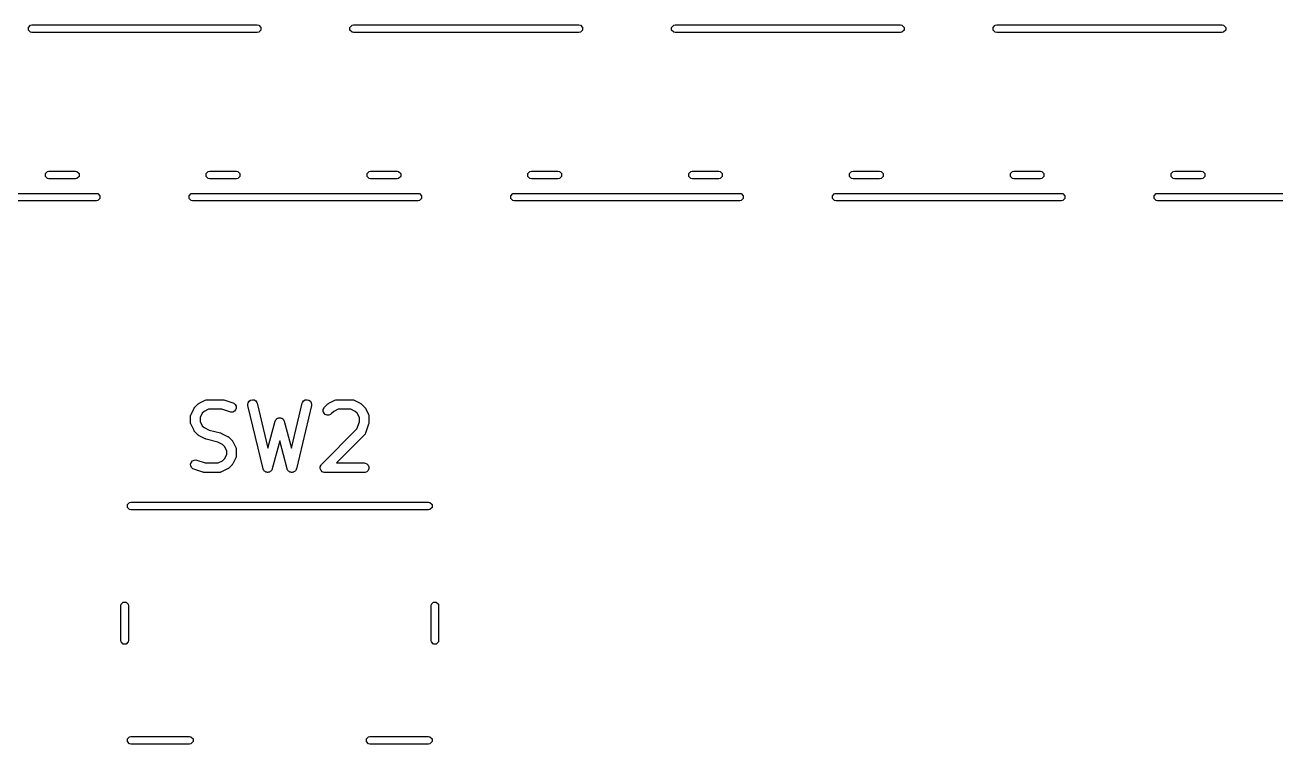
# Model space of a CAD drawing. Extents: x 187.8 to 250.3, y -128.1 to -95.
# Drawn here: x 205.31 to 225.05, y -128.12 to -116.76 of the extents above; entities that cross this region are included whole.
import ezdxf

# ---------------------------------------------------------------- set-up
doc = ezdxf.new("R2010")
doc.units = 0
doc.layers.add('BLACK', color=7, linetype='CONTINUOUS')

msp = doc.modelspace()

# ---------------------------------------------------------------- linework, layer by layer
at = {"layer": 'BLACK', "linetype": 'CONTINUOUS'}
for p, q in [((205.364567, -116.797039), (205.397039, -116.764567)), ((205.364567, -116.842961), (205.364567, -116.797039)), ((205.397039, -116.875433), (205.364567, -116.842961)), ((205.397039, -116.764567), (205.42, -116.76)), ((205.42, -116.88), (205.397039, -116.875433)), ((205.42, -116.76), (208.98, -116.76)), ((208.98, -116.76), (209.002961, -116.764567)), ((209.002961, -116.875433), (208.98, -116.88)), ((209.002961, -116.764567), (209.035433, -116.797039)), ((209.035433, -116.842961), (209.002961, -116.875433)), ((209.035433, -116.797039), (209.035433, -116.842961)), ((210.444567, -116.797039), (210.477039, -116.764567)), ((210.444567, -116.842961), (210.444567, -116.797039)), ((210.477039, -116.875433), (210.444567, -116.842961)), ((210.477039, -116.764567), (210.5, -116.76)), ((210.5, -116.88), (210.477039, -116.875433)), ((210.5, -116.76), (214.06, -116.76)), ((214.06, -116.76), (214.082961, -116.764567)), ((214.082961, -116.875433), (214.06, -116.88)), ((214.082961, -116.764567), (214.115433, -116.797039)), ((214.115433, -116.842961), (214.082961, -116.875433)), ((214.115433, -116.797039), (214.115433, -116.842961)), ((215.524567, -116.797039), (215.557039, -116.764567)), ((215.524567, -116.842961), (215.524567, -116.797039)), ((215.557039, -116.875433), (215.524567, -116.842961)), ((215.557039, -116.764567), (215.58, -116.76)), ((215.58, -116.88), (215.557039, -116.875433)), ((215.58, -116.76), (219.14, -116.76)), ((219.14, -116.76), (219.162961, -116.764567)), ((219.162961, -116.875433), (219.14, -116.88)), ((219.162961, -116.764567), (219.195433, -116.797039)), ((219.195433, -116.842961), (219.162961, -116.875433)), ((219.195433, -116.797039), (219.195433, -116.842961)), ((220.604567, -116.797039), (220.637039, -116.764567)), ((220.604567, -116.842961), (220.604567, -116.797039)), ((220.637039, -116.875433), (220.604567, -116.842961)), ((220.637039, -116.764567), (220.66, -116.76)), ((220.66, -116.88), (220.637039, -116.875433)), ((220.66, -116.76), (224.22, -116.76)), ((224.22, -116.76), (224.242961, -116.764567)), ((224.242961, -116.875433), (224.22, -116.88)), ((224.242961, -116.764567), (224.275433, -116.797039)), ((224.275433, -116.842961), (224.242961, -116.875433)), ((224.275433, -116.797039), (224.275433, -116.842961)), ((208.98, -116.88), (205.42, -116.88)), ((214.06, -116.88), (210.5, -116.88)), ((219.14, -116.88), (215.58, -116.88)), ((224.22, -116.88), (220.66, -116.88)), ((205.634567, -119.107039), (205.667039, -119.074567)), ((205.634567, -119.152961), (205.634567, -119.107039)), ((205.667039, -119.185433), (205.634567, -119.152961)), ((205.667039, -119.074567), (205.69, -119.07)), ((205.69, -119.19), (205.667039, -119.185433)), ((205.69, -119.07), (206.11, -119.07)), ((206.11, -119.19), (205.69, -119.19)), ((206.11, -119.07), (206.132961, -119.074567)), ((206.132961, -119.185433), (206.11, -119.19)), ((206.132961, -119.074567), (206.165433, -119.107039)), ((206.165433, -119.152961), (206.132961, -119.185433)), ((206.165433, -119.107039), (206.165433, -119.152961)), ((208.174567, -119.107039), (208.207039, -119.074567)), ((208.174567, -119.152961), (208.174567, -119.107039)), ((208.207039, -119.185433), (208.174567, -119.152961)), ((208.207039, -119.074567), (208.23, -119.07)), ((208.23, -119.19), (208.207039, -119.185433)), ((208.23, -119.07), (208.65, -119.07)), ((208.65, -119.19), (208.23, -119.19)), ((208.65, -119.07), (208.672961, -119.074567)), ((208.672961, -119.185433), (208.65, -119.19)), ((208.672961, -119.074567), (208.705433, -119.107039)), ((208.705433, -119.152961), (208.672961, -119.185433)), ((208.705433, -119.107039), (208.705433, -119.152961)), ((210.714567, -119.107039), (210.747039, -119.074567)), ((210.714567, -119.152961), (210.714567, -119.107039)), ((210.747039, -119.185433), (210.714567, -119.152961)), ((210.747039, -119.074567), (210.77, -119.07)), ((210.77, -119.19), (210.747039, -119.185433)), ((210.77, -119.07), (211.19, -119.07)), ((211.19, -119.19), (210.77, -119.19)), ((211.19, -119.07), (211.212961, -119.074567)), ((211.212961, -119.185433), (211.19, -119.19)), ((211.212961, -119.074567), (211.245433, -119.107039)), ((211.245433, -119.152961), (211.212961, -119.185433)), ((211.245433, -119.107039), (211.245433, -119.152961)), ((213.254567, -119.107039), (213.287039, -119.074567)), ((213.254567, -119.152961), (213.254567, -119.107039)), ((213.287039, -119.185433), (213.254567, -119.152961)), ((213.287039, -119.074567), (213.31, -119.07)), ((213.31, -119.19), (213.287039, -119.185433)), ((213.31, -119.07), (213.73, -119.07)), ((213.73, -119.19), (213.31, -119.19)), ((213.73, -119.07), (213.752961, -119.074567)), ((213.752961, -119.185433), (213.73, -119.19)), ((213.752961, -119.074567), (213.785433, -119.107039)), ((213.785433, -119.152961), (213.752961, -119.185433)), ((213.785433, -119.107039), (213.785433, -119.152961)), ((215.794567, -119.107039), (215.827039, -119.074567)), ((215.794567, -119.152961), (215.794567, -119.107039)), ((215.827039, -119.185433), (215.794567, -119.152961)), ((215.827039, -119.074567), (215.85, -119.07)), ((215.85, -119.19), (215.827039, -119.185433)), ((215.85, -119.07), (216.27, -119.07)), ((216.27, -119.19), (215.85, -119.19)), ((216.27, -119.07), (216.292961, -119.074567)), ((216.292961, -119.185433), (216.27, -119.19)), ((216.292961, -119.074567), (216.325433, -119.107039)), ((216.325433, -119.152961), (216.292961, -119.185433)), ((216.325433, -119.107039), (216.325433, -119.152961)), ((218.334567, -119.107039), (218.367039, -119.074567)), ((218.334567, -119.152961), (218.334567, -119.107039)), ((218.367039, -119.185433), (218.334567, -119.152961)), ((218.367039, -119.074567), (218.39, -119.07)), ((218.39, -119.19), (218.367039, -119.185433)), ((218.39, -119.07), (218.81, -119.07)), ((218.81, -119.19), (218.39, -119.19)), ((218.81, -119.07), (218.832961, -119.074567)), ((218.832961, -119.185433), (218.81, -119.19)), ((218.832961, -119.074567), (218.865433, -119.107039)), ((218.865433, -119.152961), (218.832961, -119.185433)), ((218.865433, -119.107039), (218.865433, -119.152961)), ((220.874567, -119.107039), (220.907039, -119.074567)), ((220.874567, -119.152961), (220.874567, -119.107039)), ((220.907039, -119.185433), (220.874567, -119.152961)), ((220.907039, -119.074567), (220.93, -119.07)), ((220.93, -119.19), (220.907039, -119.185433)), ((220.93, -119.07), (221.35, -119.07)), ((221.35, -119.19), (220.93, -119.19)), ((221.35, -119.07), (221.372961, -119.074567)), ((221.372961, -119.185433), (221.35, -119.19)), ((221.372961, -119.074567), (221.405433, -119.107039)), ((221.405433, -119.152961), (221.372961, -119.185433)), ((221.405433, -119.107039), (221.405433, -119.152961)), ((223.414567, -119.107039), (223.447039, -119.074567)), ((223.414567, -119.152961), (223.414567, -119.107039)), ((223.447039, -119.185433), (223.414567, -119.152961)), ((223.447039, -119.074567), (223.47, -119.07)), ((223.47, -119.19), (223.447039, -119.185433)), ((223.47, -119.07), (223.89, -119.07)), ((223.89, -119.19), (223.47, -119.19)), ((223.89, -119.07), (223.912961, -119.074567)), ((223.912961, -119.185433), (223.89, -119.19)), ((223.912961, -119.074567), (223.945433, -119.107039)), ((223.945433, -119.152961), (223.912961, -119.185433)), ((223.945433, -119.107039), (223.945433, -119.152961)), ((202.88, -119.42), (206.44, -119.42)), ((206.44, -119.42), (206.462961, -119.424567)), ((206.462961, -119.424567), (206.495433, -119.457039)), ((207.904567, -119.457039), (207.937039, -119.424567)), ((207.937039, -119.424567), (207.96, -119.42)), ((207.96, -119.42), (211.52, -119.42)), ((211.52, -119.42), (211.542961, -119.424567)), ((211.542961, -119.424567), (211.575433, -119.457039)), ((212.984567, -119.457039), (213.017039, -119.424567)), ((213.017039, -119.424567), (213.04, -119.42)), ((213.04, -119.42), (216.6, -119.42)), ((216.6, -119.42), (216.622961, -119.424567)), ((216.622961, -119.424567), (216.655433, -119.457039)), ((218.064567, -119.457039), (218.097039, -119.424567)), ((218.097039, -119.424567), (218.12, -119.42)), ((218.12, -119.42), (221.68, -119.42)), ((221.68, -119.42), (221.702961, -119.424567)), ((221.702961, -119.424567), (221.735433, -119.457039)), ((223.144567, -119.457039), (223.177039, -119.424567)), ((223.177039, -119.424567), (223.2, -119.42)), ((223.2, -119.42), (226.76, -119.42)), ((206.44, -119.54), (202.88, -119.54)), ((206.462961, -119.535433), (206.44, -119.54)), ((206.495433, -119.502961), (206.462961, -119.535433)), ((206.495433, -119.457039), (206.495433, -119.502961)), ((207.904567, -119.502961), (207.904567, -119.457039)), ((207.937039, -119.535433), (207.904567, -119.502961)), ((207.96, -119.54), (207.937039, -119.535433)), ((211.52, -119.54), (207.96, -119.54)), ((211.542961, -119.535433), (211.52, -119.54)), ((211.575433, -119.502961), (211.542961, -119.535433)), ((211.575433, -119.457039), (211.575433, -119.502961)), ((212.984567, -119.502961), (212.984567, -119.457039)), ((213.017039, -119.535433), (212.984567, -119.502961)), ((213.04, -119.54), (213.017039, -119.535433)), ((216.6, -119.54), (213.04, -119.54)), ((216.622961, -119.535433), (216.6, -119.54)), ((216.655433, -119.502961), (216.622961, -119.535433)), ((216.655433, -119.457039), (216.655433, -119.502961)), ((218.064567, -119.502961), (218.064567, -119.457039)), ((218.097039, -119.535433), (218.064567, -119.502961)), ((218.12, -119.54), (218.097039, -119.535433)), ((221.68, -119.54), (218.12, -119.54)), ((221.702961, -119.535433), (221.68, -119.54)), ((221.735433, -119.502961), (221.702961, -119.535433)), ((221.735433, -119.457039), (221.735433, -119.502961)), ((223.144567, -119.502961), (223.144567, -119.457039)), ((223.177039, -119.535433), (223.144567, -119.502961)), ((223.2, -119.54), (223.177039, -119.535433)), ((226.76, -119.54), (223.2, -119.54)), ((207.991534, -122.802773), (207.996253, -122.797024)), ((207.996253, -122.797024), (208.043872, -122.749405)), ((208.043872, -122.749405), (208.049621, -122.744686)), ((208.049621, -122.744686), (208.050921, -122.743188)), ((208.050921, -122.743188), (208.05318, -122.741766)), ((208.05318, -122.741766), (208.055237, -122.740078)), ((208.055237, -122.740078), (208.057064, -122.73932)), ((208.057064, -122.73932), (208.063364, -122.735356)), ((208.063364, -122.735356), (208.158602, -122.687737)), ((208.158602, -122.687737), (208.172333, -122.682482)), ((208.172333, -122.682482), (208.175022, -122.68229)), ((208.175022, -122.68229), (208.177511, -122.68126)), ((208.177511, -122.68126), (208.192143, -122.679819)), ((208.192143, -122.679819), (208.430238, -122.679819)), ((208.430238, -122.679819), (208.437643, -122.680548)), ((208.437643, -122.680548), (208.439618, -122.680408)), ((208.439618, -122.680408), (208.442215, -122.680998)), ((208.442215, -122.680998), (208.44487, -122.68126)), ((208.44487, -122.68126), (208.446701, -122.682018)), ((208.446701, -122.682018), (208.453955, -122.683668)), ((208.453955, -122.683668), (208.596812, -122.731287)), ((208.596812, -122.731287), (208.610237, -122.737281)), ((208.610237, -122.737281), (208.632344, -122.756455)), ((208.632344, -122.756455), (208.645431, -122.782628)), ((208.645431, -122.782628), (208.647506, -122.811818)), ((208.831481, -122.757623), (208.836114, -122.728728)), ((208.833469, -122.772191), (208.831481, -122.757623)), ((209.071564, -123.772191), (208.833469, -122.772191)), ((208.836114, -122.728728), (208.85145, -122.703806)), ((208.85145, -122.703806), (208.875157, -122.686649)), ((208.875157, -122.686649), (208.903625, -122.679871)), ((208.903625, -122.679871), (208.93252, -122.684504)), ((208.93252, -122.684504), (208.957442, -122.69984)), ((208.957442, -122.69984), (208.974599, -122.723547)), ((208.974599, -122.723547), (208.979389, -122.737447)), ((208.979389, -122.737447), (209.14864, -123.448303)), ((209.521359, -123.448303), (209.690612, -122.737448)), ((209.836532, -122.772191), (209.598436, -123.772191)), ((209.690612, -122.737448), (209.695402, -122.723547)), ((209.695402, -122.723547), (209.712559, -122.69984)), ((209.712559, -122.69984), (209.737481, -122.684504)), ((209.737481, -122.684504), (209.766376, -122.679871)), ((209.766376, -122.679871), (209.794844, -122.68665)), ((209.794844, -122.68665), (209.818551, -122.703806)), ((209.818551, -122.703806), (209.833887, -122.728728)), ((209.833887, -122.728728), (209.83852, -122.757623)), ((209.83852, -122.757623), (209.836532, -122.772191)), ((210.034545, -122.808389), (210.043872, -122.797024)), ((210.043872, -122.797024), (210.091491, -122.749405)), ((210.091491, -122.749405), (210.09724, -122.744686)), ((210.09724, -122.744686), (210.09854, -122.743188)), ((210.09854, -122.743188), (210.100799, -122.741766)), ((210.100799, -122.741766), (210.102856, -122.740078)), ((210.102856, -122.740078), (210.104683, -122.73932)), ((210.104683, -122.73932), (210.110983, -122.735356)), ((210.110983, -122.735356), (210.206221, -122.687737)), ((210.206221, -122.687737), (210.219952, -122.682482)), ((210.219952, -122.682482), (210.222641, -122.68229)), ((210.222641, -122.68229), (210.22513, -122.68126)), ((210.22513, -122.68126), (210.239762, -122.679819)), ((210.239762, -122.679819), (210.477857, -122.679819)), ((210.477857, -122.679819), (210.492489, -122.68126)), ((210.492489, -122.68126), (210.494978, -122.682291)), ((210.494978, -122.682291), (210.497666, -122.682482)), ((210.497666, -122.682482), (210.511398, -122.687737)), ((210.511398, -122.687737), (210.606636, -122.735356)), ((210.606636, -122.735356), (210.612935, -122.73932)), ((210.612935, -122.73932), (210.614763, -122.740078)), ((210.614763, -122.740078), (210.616819, -122.741766)), ((210.616819, -122.741766), (210.619079, -122.743188)), ((210.619079, -122.743188), (210.620378, -122.744686)), ((210.620378, -122.744686), (210.626128, -122.749405)), ((210.626128, -122.749405), (210.673747, -122.797024)), ((210.673747, -122.797024), (210.678465, -122.802773)), ((207.926667, -122.945295), (207.928108, -122.930663)), ((207.926667, -123.040533), (207.926667, -122.945295)), ((207.928108, -122.930663), (207.929139, -122.928173)), ((207.929139, -122.928173), (207.92933, -122.925486)), ((207.92933, -122.925486), (207.934585, -122.911754)), ((207.934585, -122.911754), (207.982204, -122.816516)), ((207.982204, -122.816516), (207.986168, -122.810216)), ((207.986168, -122.810216), (207.986926, -122.808389)), ((207.986926, -122.808389), (207.988614, -122.806332)), ((207.988614, -122.806332), (207.990036, -122.804073)), ((207.990036, -122.804073), (207.991534, -122.802773)), ((208.110925, -122.894484), (208.076667, -122.963)), ((208.076667, -122.963), (208.076667, -123.022828)), ((208.141332, -122.864077), (208.110925, -122.894484)), ((208.209848, -122.829819), (208.141332, -122.864077)), ((208.418068, -122.829819), (208.209848, -122.829819)), ((208.549377, -122.873589), (208.418068, -122.829819)), ((208.563714, -122.876849), (208.549377, -122.873589)), ((208.592904, -122.874774), (208.563714, -122.876849)), ((208.619078, -122.861688), (208.592904, -122.874774)), ((208.638252, -122.83958), (208.619078, -122.861688)), ((208.647506, -122.811818), (208.638252, -122.83958)), ((209.273712, -122.99958), (209.278671, -122.991015)), ((209.278671, -122.991015), (209.282528, -122.988062)), ((209.282528, -122.988062), (209.285482, -122.984204)), ((209.285482, -122.984204), (209.294049, -122.979243)), ((209.294049, -122.979243), (209.301909, -122.973228)), ((209.301909, -122.973228), (209.306601, -122.971976)), ((209.306601, -122.971976), (209.310807, -122.969542)), ((209.310807, -122.969542), (209.320624, -122.968237)), ((209.320624, -122.968237), (209.330185, -122.965688)), ((209.330185, -122.965688), (209.334997, -122.966327)), ((209.334997, -122.966327), (209.339816, -122.965687)), ((209.339816, -122.965687), (209.349386, -122.968239)), ((209.349386, -122.968239), (209.359193, -122.969542)), ((209.359193, -122.969542), (209.363394, -122.971974)), ((209.363394, -122.971974), (209.368091, -122.973227)), ((209.368091, -122.973227), (209.375953, -122.979245)), ((209.375953, -122.979245), (209.384518, -122.984204)), ((209.384518, -122.984204), (209.38747, -122.988061)), ((209.38747, -122.988061), (209.391329, -122.991015)), ((209.391329, -122.991015), (209.39629, -122.999583)), ((210.023346, -122.835426), (210.034545, -122.808389)), ((210.023346, -122.864688), (210.023346, -122.835426)), ((210.034545, -122.891725), (210.023346, -122.864688)), ((210.055237, -122.912417), (210.034545, -122.891725)), ((210.082274, -122.923616), (210.055237, -122.912417)), ((210.111536, -122.923616), (210.082274, -122.923616)), ((210.138573, -122.912417), (210.111536, -122.923616)), ((210.149938, -122.90309), (210.138573, -122.912417)), ((210.188951, -122.864077), (210.149938, -122.90309)), ((210.257467, -122.829819), (210.188951, -122.864077)), ((210.460152, -122.829819), (210.257467, -122.829819)), ((210.528668, -122.864077), (210.460152, -122.829819)), ((210.559075, -122.894484), (210.528668, -122.864077)), ((210.593333, -122.963), (210.559075, -122.894484)), ((210.593333, -123.028363), (210.593333, -122.963)), ((210.678465, -122.802773), (210.679964, -122.804073)), ((210.679964, -122.804073), (210.681385, -122.806332)), ((210.681385, -122.806332), (210.683074, -122.808389)), ((210.683074, -122.808389), (210.683831, -122.810216)), ((210.683831, -122.810216), (210.687796, -122.816516)), ((210.687796, -122.816516), (210.735415, -122.911754)), ((210.735415, -122.911754), (210.74067, -122.925485)), ((210.74067, -122.925485), (210.740861, -122.928174)), ((210.740861, -122.928174), (210.741892, -122.930663)), ((210.741892, -122.930663), (210.743333, -122.945295)), ((210.743333, -122.945295), (210.743333, -123.040533)), ((207.928108, -123.055165), (207.926667, -123.040533)), ((207.929139, -123.057654), (207.928108, -123.055165)), ((207.92933, -123.060342), (207.929139, -123.057654)), ((207.934585, -123.074074), (207.92933, -123.060342)), ((207.982204, -123.169312), (207.934585, -123.074074)), ((207.986168, -123.175611), (207.982204, -123.169312)), ((207.986926, -123.177439), (207.986168, -123.175611)), ((207.988614, -123.179495), (207.986926, -123.177439)), ((207.990036, -123.181755), (207.988614, -123.179495)), ((207.991534, -123.183054), (207.990036, -123.181755)), ((207.996253, -123.188804), (207.991534, -123.183054)), ((208.043872, -123.236423), (207.996253, -123.188804)), ((208.076667, -123.022828), (208.110925, -123.091344)), ((208.110925, -123.091344), (208.141332, -123.121751)), ((208.141332, -123.121751), (208.218319, -123.160244)), ((208.218319, -123.160244), (208.400809, -123.205867)), ((209.14864, -123.448303), (209.262532, -123.021208)), ((209.262532, -123.021208), (209.263817, -123.017779)), ((209.263817, -123.017779), (209.264009, -123.01634)), ((209.264009, -123.01634), (209.264998, -123.01463)), ((209.264998, -123.01463), (209.267695, -123.007441)), ((209.267695, -123.007441), (209.273712, -122.99958)), ((209.39629, -122.999583), (209.402305, -123.007442)), ((209.402305, -123.007442), (209.404999, -123.014626)), ((209.404999, -123.014626), (209.405991, -123.016339)), ((209.405991, -123.016339), (209.406182, -123.01778)), ((209.406182, -123.01778), (209.407468, -123.021208)), ((209.407468, -123.021208), (209.521359, -123.448303)), ((209.996253, -123.701786), (210.555161, -123.142876)), ((210.555161, -123.142876), (210.593333, -123.028363)), ((210.739484, -123.064251), (210.691865, -123.207107)), ((210.741133, -123.056995), (210.739484, -123.064251)), ((210.741892, -123.055165), (210.741133, -123.056995)), ((210.742153, -123.052511), (210.741892, -123.055165)), ((210.742744, -123.049914), (210.742153, -123.052511)), ((210.743333, -123.040533), (210.742603, -123.047939)), ((210.742603, -123.047939), (210.742744, -123.049914)), ((208.049621, -123.241141), (208.043872, -123.236423)), ((208.050921, -123.24264), (208.049621, -123.241141)), ((208.05318, -123.244061), (208.050921, -123.24264)), ((208.055237, -123.24575), (208.05318, -123.244061)), ((208.057064, -123.246507), (208.055237, -123.24575)), ((208.063364, -123.250472), (208.057064, -123.246507)), ((208.158602, -123.298091), (208.063364, -123.250472)), ((208.159671, -123.2985), (208.158602, -123.298091)), ((208.160107, -123.298823), (208.159671, -123.2985)), ((208.166243, -123.301015), (208.160107, -123.298823)), ((208.172333, -123.303346), (208.166243, -123.301015)), ((208.172873, -123.303384), (208.172333, -123.303346)), ((208.173953, -123.30377), (208.172873, -123.303384)), ((208.356443, -123.349392), (208.173953, -123.30377)), ((208.43343, -123.387886), (208.356443, -123.349392)), ((208.400809, -123.205867), (208.401888, -123.206252)), ((208.401888, -123.206252), (208.402428, -123.206291)), ((208.402428, -123.206291), (208.408509, -123.208618)), ((208.408509, -123.208618), (208.414655, -123.210814)), ((208.414655, -123.210814), (208.41509, -123.211136)), ((208.41509, -123.211136), (208.41616, -123.211546)), ((208.41616, -123.211546), (208.511398, -123.259165)), ((208.463837, -123.418293), (208.43343, -123.387886)), ((208.511398, -123.259165), (208.517697, -123.263129)), ((208.517697, -123.263129), (208.519525, -123.263887)), ((208.519525, -123.263887), (208.521581, -123.265575)), ((208.521581, -123.265575), (208.523841, -123.266997)), ((208.523841, -123.266997), (208.52514, -123.268495)), ((208.52514, -123.268495), (208.53089, -123.273214)), ((208.53089, -123.273214), (208.578509, -123.320833)), ((208.578509, -123.320833), (208.583227, -123.326582)), ((208.583227, -123.326582), (208.584726, -123.327882)), ((208.584726, -123.327882), (208.586147, -123.330141)), ((208.586147, -123.330141), (208.587836, -123.332198)), ((208.587836, -123.332198), (208.588593, -123.334025)), ((208.588593, -123.334025), (208.592558, -123.340325)), ((208.592558, -123.340325), (208.640177, -123.435563)), ((209.334999, -123.331613), (209.216992, -123.774144)), ((209.453008, -123.774144), (209.334999, -123.331613)), ((210.673747, -123.236423), (210.230352, -123.679819)), ((210.683075, -123.225058), (210.673747, -123.236423)), ((210.684106, -123.222567), (210.683075, -123.225058)), ((210.685871, -123.220533), (210.684106, -123.222567)), ((210.691865, -123.207107), (210.685871, -123.220533)), ((208.463836, -123.615153), (208.498095, -123.546637)), ((208.498095, -123.486809), (208.463837, -123.418293)), ((208.498095, -123.546637), (208.498095, -123.486809)), ((208.640177, -123.435563), (208.645432, -123.449294)), ((208.645432, -123.584152), (208.640177, -123.597883)), ((208.645432, -123.449294), (208.645623, -123.451983)), ((208.645623, -123.581462), (208.645432, -123.584152)), ((208.645623, -123.451983), (208.646654, -123.454472)), ((208.646654, -123.578974), (208.645623, -123.581462)), ((208.646654, -123.454472), (208.648095, -123.469104)), ((208.648095, -123.564342), (208.646654, -123.578974)), ((208.648095, -123.469104), (208.648095, -123.564342)), ((207.927256, -123.69782), (207.93651, -123.670057)), ((207.929331, -123.72701), (207.927256, -123.69782)), ((207.942417, -123.753183), (207.929331, -123.72701)), ((207.93651, -123.670057), (207.955684, -123.64795)), ((207.964524, -123.772357), (207.942417, -123.753183)), ((207.955684, -123.64795), (207.981857, -123.634864)), ((207.97795, -123.778351), (207.964524, -123.772357)), ((208.120806, -123.82597), (207.97795, -123.778351)), ((207.981857, -123.634864), (208.011047, -123.632789)), ((208.011047, -123.632789), (208.025384, -123.636049)), ((208.025384, -123.636049), (208.156694, -123.679819)), ((208.156694, -123.679819), (208.364914, -123.679819)), ((208.364914, -123.679819), (208.433429, -123.645561)), ((208.511398, -123.774282), (208.41616, -123.821901)), ((208.433429, -123.645561), (208.463836, -123.615153)), ((208.517697, -123.770317), (208.511398, -123.774282)), ((208.519525, -123.76956), (208.517697, -123.770317)), ((208.521581, -123.767872), (208.519525, -123.76956)), ((208.523841, -123.76645), (208.521581, -123.767872)), ((208.525141, -123.76495), (208.523841, -123.76645)), ((208.530891, -123.760232), (208.525141, -123.76495)), ((208.578509, -123.712613), (208.530891, -123.760232)), ((208.583227, -123.706863), (208.578509, -123.712613)), ((208.584726, -123.705564), (208.583227, -123.706863)), ((208.586147, -123.703305), (208.584726, -123.705564)), ((208.587837, -123.701247), (208.586147, -123.703305)), ((208.588594, -123.699417), (208.587837, -123.701247)), ((208.592558, -123.693121), (208.588594, -123.699417)), ((208.640177, -123.597883), (208.592558, -123.693121)), ((209.073293, -123.77721), (209.071564, -123.772191)), ((209.073533, -123.779012), (209.073293, -123.77721)), ((209.074475, -123.78064), (209.073533, -123.779012)), ((209.076354, -123.786091), (209.074475, -123.78064)), ((209.213854, -123.78251), (209.211829, -123.78791)), ((209.214839, -123.78091), (209.213854, -123.78251)), ((209.215126, -123.779118), (209.214839, -123.78091)), ((209.216992, -123.774144), (209.215126, -123.779118)), ((209.454873, -123.779119), (209.453008, -123.774144)), ((209.455161, -123.78091), (209.454873, -123.779119)), ((209.456145, -123.782509), (209.455161, -123.78091)), ((209.458171, -123.787911), (209.456145, -123.782509)), ((209.595523, -123.780642), (209.593646, -123.786091)), ((209.596467, -123.779013), (209.595523, -123.780642)), ((209.596706, -123.777209), (209.596467, -123.779013)), ((209.598436, -123.772191), (209.596706, -123.777209)), ((209.975727, -123.740187), (209.986926, -123.713151)), ((209.975727, -123.769451), (209.975727, -123.740187)), ((209.986926, -123.796487), (209.975727, -123.769451)), ((209.986926, -123.713151), (209.996253, -123.701786)), ((210.230352, -123.679819), (210.668333, -123.679819)), ((210.668333, -123.679819), (210.682965, -123.68126)), ((210.682965, -123.68126), (210.710001, -123.692459)), ((210.710001, -123.692459), (210.730693, -123.713151)), ((210.730693, -123.713151), (210.741892, -123.740187)), ((210.741892, -123.769451), (210.730693, -123.796487)), ((210.741892, -123.740187), (210.741892, -123.769451)), ((208.128061, -123.827619), (208.120806, -123.82597)), ((208.129892, -123.828378), (208.128061, -123.827619)), ((208.132545, -123.828639), (208.129892, -123.828378)), ((208.135143, -123.82923), (208.132545, -123.828639)), ((208.137117, -123.829089), (208.135143, -123.82923)), ((208.144524, -123.829819), (208.137117, -123.829089)), ((208.382619, -123.829819), (208.144524, -123.829819)), ((208.397251, -123.828378), (208.382619, -123.829819)), ((208.39974, -123.827346), (208.397251, -123.828378)), ((208.402428, -123.827156), (208.39974, -123.827346)), ((208.41616, -123.821901), (208.402428, -123.827156)), ((209.08274, -123.794915), (209.076354, -123.786091)), ((209.088195, -123.804337), (209.08274, -123.794915)), ((209.091252, -123.806677), (209.088195, -123.804337)), ((209.093511, -123.809798), (209.091252, -123.806677)), ((209.102786, -123.815505), (209.093511, -123.809798)), ((209.111433, -123.822124), (209.102786, -123.815505)), ((209.115153, -123.823116), (209.111433, -123.822124)), ((209.118433, -123.825134), (209.115153, -123.823116)), ((209.129187, -123.826858), (209.118433, -123.825134)), ((209.139709, -123.829664), (209.129187, -123.826858)), ((209.143524, -123.829157), (209.139709, -123.829664)), ((209.147328, -123.829767), (209.143524, -123.829157)), ((209.157926, -123.827243), (209.147328, -123.829767)), ((209.168717, -123.82581), (209.157926, -123.827243)), ((209.172048, -123.823881), (209.168717, -123.82581)), ((209.175796, -123.822989), (209.172048, -123.823881)), ((209.18462, -123.816602), (209.175796, -123.822989)), ((209.194042, -123.811148), (209.18462, -123.816602)), ((209.196382, -123.80809), (209.194042, -123.811148)), ((209.199503, -123.805832), (209.196382, -123.80809)), ((209.20521, -123.796556), (209.199503, -123.805832)), ((209.211829, -123.78791), (209.20521, -123.796556)), ((209.464791, -123.796559), (209.458171, -123.787911)), ((209.470497, -123.805832), (209.464791, -123.796559)), ((209.473617, -123.80809), (209.470497, -123.805832)), ((209.475958, -123.811148), (209.473617, -123.80809)), ((209.485379, -123.816602), (209.475958, -123.811148)), ((209.494204, -123.822989), (209.485379, -123.816602)), ((209.497951, -123.823881), (209.494204, -123.822989)), ((209.501283, -123.82581), (209.497951, -123.823881)), ((209.512076, -123.827244), (209.501283, -123.82581)), ((209.522672, -123.829767), (209.512076, -123.827244)), ((209.526473, -123.829157), (209.522672, -123.829767)), ((209.530292, -123.829665), (209.526473, -123.829157)), ((209.540823, -123.826856), (209.530292, -123.829665)), ((209.551567, -123.825134), (209.540823, -123.826856)), ((209.554843, -123.823118), (209.551567, -123.825134)), ((209.558567, -123.822125), (209.554843, -123.823118)), ((209.567217, -123.815503), (209.558567, -123.822125)), ((209.576489, -123.809798), (209.567217, -123.815503)), ((209.578747, -123.806677), (209.576489, -123.809798)), ((209.581805, -123.804337), (209.578747, -123.806677)), ((209.58726, -123.794914), (209.581805, -123.804337)), ((209.593646, -123.786091), (209.58726, -123.794914)), ((210.007618, -123.817179), (209.986926, -123.796487)), ((210.034654, -123.828378), (210.007618, -123.817179)), ((210.049286, -123.829819), (210.034654, -123.828378)), ((210.668333, -123.829819), (210.049286, -123.829819)), ((210.682965, -123.828378), (210.668333, -123.829819)), ((210.710001, -123.817179), (210.682965, -123.828378)), ((210.730693, -123.796487), (210.710001, -123.817179)), ((206.929567, -124.337039), (206.962039, -124.304567)), ((206.929567, -124.382961), (206.929567, -124.337039)), ((206.962039, -124.304567), (206.985, -124.3)), ((206.985, -124.3), (211.685, -124.3)), ((211.685, -124.3), (211.707961, -124.304567)), ((211.707961, -124.304567), (211.740433, -124.337039)), ((211.740433, -124.337039), (211.740433, -124.382961)), ((206.962039, -124.415433), (206.929567, -124.382961)), ((206.985, -124.42), (206.962039, -124.415433)), ((211.685, -124.42), (206.985, -124.42)), ((211.707961, -124.415433), (211.685, -124.42)), ((211.740433, -124.382961), (211.707961, -124.415433)), ((206.825, -125.935), (206.829567, -125.912039)), ((206.825, -126.485), (206.825, -125.935)), ((206.829567, -125.912039), (206.862039, -125.879567)), ((206.862039, -125.879567), (206.907961, -125.879567)), ((206.907961, -125.879567), (206.940433, -125.912039)), ((206.940433, -125.912039), (206.945, -125.935)), ((206.945, -125.935), (206.945, -126.485)), ((211.725, -125.935), (211.729567, -125.912039)), ((211.725, -126.485), (211.725, -125.935)), ((211.729567, -125.912039), (211.762039, -125.879567)), ((211.762039, -125.879567), (211.807961, -125.879567)), ((211.807961, -125.879567), (211.840433, -125.912039)), ((211.840433, -125.912039), (211.845, -125.935)), ((211.845, -125.935), (211.845, -126.485)), ((206.829567, -126.507961), (206.825, -126.485)), ((206.862039, -126.540433), (206.829567, -126.507961)), ((206.907961, -126.540433), (206.862039, -126.540433)), ((206.940433, -126.507961), (206.907961, -126.540433)), ((206.945, -126.485), (206.940433, -126.507961)), ((211.729567, -126.507961), (211.725, -126.485)), ((211.762039, -126.540433), (211.729567, -126.507961)), ((211.807961, -126.540433), (211.762039, -126.540433)), ((211.840433, -126.507961), (211.807961, -126.540433)), ((211.845, -126.485), (211.840433, -126.507961)), ((206.929567, -128.037039), (206.962039, -128.004567)), ((206.929567, -128.082961), (206.929567, -128.037039)), ((206.962039, -128.115433), (206.929567, -128.082961)), ((206.962039, -128.004567), (206.985, -128)), ((206.985, -128.12), (206.962039, -128.115433)), ((206.985, -128), (207.91, -128)), ((207.91, -128.12), (206.985, -128.12)), ((207.91, -128), (207.932961, -128.004567)), ((207.932961, -128.115433), (207.91, -128.12)), ((207.932961, -128.004567), (207.965433, -128.037039)), ((207.965433, -128.082961), (207.932961, -128.115433)), ((207.965433, -128.037039), (207.965433, -128.082961)), ((210.704567, -128.037039), (210.737039, -128.004567)), ((210.704567, -128.082961), (210.704567, -128.037039)), ((210.737039, -128.115433), (210.704567, -128.082961)), ((210.737039, -128.004567), (210.76, -128)), ((210.76, -128.12), (210.737039, -128.115433)), ((210.76, -128), (211.685, -128)), ((211.685, -128.12), (210.76, -128.12)), ((211.685, -128), (211.707961, -128.004567)), ((211.707961, -128.115433), (211.685, -128.12)), ((211.707961, -128.004567), (211.740433, -128.037039)), ((211.740433, -128.082961), (211.707961, -128.115433)), ((211.740433, -128.037039), (211.740433, -128.082961))]:
    msp.add_line(p, q, dxfattribs=at)

doc.saveas('drawing.dxf')
